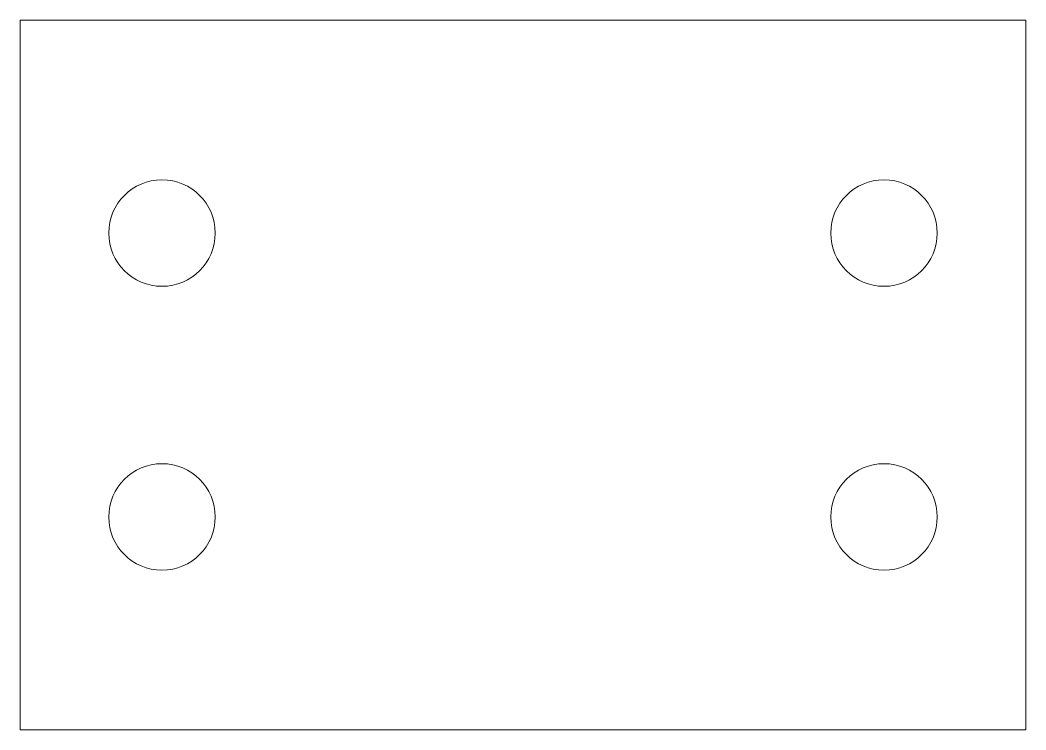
# Model space of a CAD drawing. Header units: millimetres. Extents: x -44.6 to -16.3, y -20 to 0.
import ezdxf

# ---------------------------------------------------------------- set-up
doc = ezdxf.new("R2010")
doc.units = ezdxf.units.MM

msp = doc.modelspace()

# ---------------------------------------------------------------- linework, layer by layer
at = {"color": 7, "linetype": 'Continuous', "lineweight": 15}
for p, q in [((-44.649, -20), (-44.649, 0)), ((-44.649, 0), (-16.293, 0)), ((-16.293, -20), (-16.293, 0)), ((-44.649, -20), (-16.293, -20))]:
    msp.add_line(p, q, dxfattribs=at)
for centre in [(-40.649, -6), (-20.293, -6), (-40.649, -14), (-20.293, -14)]:
    msp.add_circle(centre, 1.5, dxfattribs=at)

doc.saveas('drawing.dxf')
